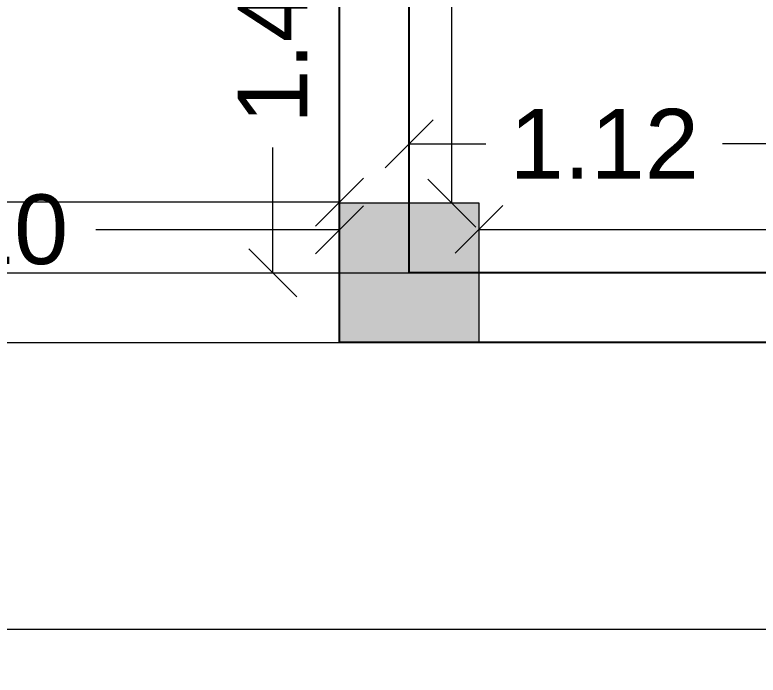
# Model space of a CAD drawing. Header units: metres. Extents: x -355 to 973, y -73 to 238.
# Drawn here: x 577.242 to 579.374, y 95.22 to 97.115 of the extents above; entities that cross this region are included whole.
import ezdxf

# ---------------------------------------------------------------- set-up
doc = ezdxf.new("R2010")
doc.units = ezdxf.units.M
doc.header["$LTSCALE"] = 3
doc.header["$MEASUREMENT"] = 0
doc.linetypes.add('1', pattern=[30, 6, 6, 6, 6, 6])
doc.linetypes.add('ACAD_ISO02W100', pattern=[15, 12, -3])
doc.layers.add('05', color=21, linetype='Continuous', lineweight=5)
doc.layers.add('alaem', color=230, linetype='Continuous', lineweight=5)
doc.layers.add('4', color=4, linetype='ACAD_ISO02W100')
doc.styles.get("Standard").update_dxf_attribs({"font": 'arial.ttf'})
doc.dimstyles.new('ahmad', dxfattribs={"dimtxt": 0.2, "dimasz": 0.1375, "dimexe": 0, "dimexo": 0.0625, "dimgap": 0.09, "dimtad": 0, "dimzin": 0, "dimdsep": 46, "dimtxsty": 'Standard', "dimblk": 'OBLIQUE', "dimcen": 0.09, "dimclrd": 245, "dimclrt": 61, "dimadec": 0, "dimazin": 0, "dimtfac": 1, "dimtofl": 0, "dimtmove": 0, "dimatfit": 3, "dimldrblk": 'OBLIQUE', "dimfxl": 0, "dimfxlon": 1, "dimtolj": 1, "dimtzin": 0, "dimlwd": 13, "dimarcsym": 0})

# ---------------------------------------------------------------- blocks, each defined once
blk = doc.blocks.new('fghhyh')
at = {"layer": 'alaem', "linetype": '1'}
h = blk.add_hatch(color=256, dxfattribs=at)
h.dxf.hatch_style = 1
h.paths.add_polyline_path([(280.3961, 190.2964), (280.3961, 190.6964), (279.9961, 190.6964), (279.9961, 190.2964)])
blk.add_lwpolyline([(279.9961, 190.6964), (279.9961, 190.2964), (280.3961, 190.2964), (280.3961, 190.6964)], close=True, dxfattribs=at)
blk = doc.blocks.new('_Oblique')
at = {"color": 0, "linetype": 'ByBlock', "lineweight": -2}
blk.add_line((-0.5, -0.5), (0.5, 0.5), dxfattribs=at)
blk = doc.blocks.new('*D815')
at = {"color": 245, "lineweight": 13, "transparency": 16777216}
for p, q in [((566.7736, 96.5777), (572.0559, 96.5777)), ((578.1736, 96.5777), (572.8913, 96.5777))]:
    blk.add_line(p, q, dxfattribs=at)
at = {"layer": 'Defpoints', "color": 0, "transparency": 16777216}
for p in [(566.7736, 96.5777), (566.7736, 96.3777), (578.1736, 96.3746)]:
    blk.add_point(p, dxfattribs=at)
at = {"color": 245, "lineweight": 13, "transparency": 16777216, "xscale": 0.1375, "yscale": 0.1375, "zscale": 0.1375, "rotation": 180}
blk.add_blockref('_Oblique', (566.7736, 96.5777), dxfattribs=at)
at = {"color": 245, "lineweight": 13, "transparency": 16777216, "xscale": 0.1375, "yscale": 0.1375, "zscale": 0.1375}
blk.add_blockref('_Oblique', (578.1736, 96.5777), dxfattribs=at)
at = {"color": 61, "transparency": 16777216, "insert": (572.4736, 96.5777), "char_height": 0.2, "attachment_point": 5}
blk.add_mtext('\\A1;11.40', dxfattribs=at)
blk = doc.blocks.new('*D816')
at = {"color": 245, "lineweight": 13, "transparency": 16777216}
for p, q in [((578.4959, 98.5745), (578.4959, 97.9255)), ((578.4959, 96.5743), (578.4959, 97.2233))]:
    blk.add_line(p, q, dxfattribs=at)
at = {"layer": 'Defpoints', "color": 0, "transparency": 16777216}
for p in [(578.4959, 98.5745), (578.5736, 98.5745), (578.5736, 96.5743)]:
    blk.add_point(p, dxfattribs=at)
at = {"color": 245, "lineweight": 13, "transparency": 16777216, "xscale": 0.1375, "yscale": 0.1375, "zscale": 0.1375}
for p, rotation in [((578.4959, 98.5745), 90), ((578.4959, 96.5743), 270)]:
    blk.add_blockref('_Oblique', p, dxfattribs=dict(at, rotation=rotation))
at = {"color": 61, "transparency": 16777216, "insert": (578.4959, 97.5744), "char_height": 0.2, "attachment_point": 5, "rotation": 90}
blk.add_mtext('\\A1;2.00', dxfattribs=at)
blk = doc.blocks.new('*D817')
at = {"color": 245, "lineweight": 13, "transparency": 16777216}
for p, q in [((578.5736, 96.4993), (580.4201, 96.4993)), ((582.9736, 96.4993), (581.127, 96.4993))]:
    blk.add_line(p, q, dxfattribs=at)
at = {"layer": 'Defpoints', "color": 0, "transparency": 16777216}
for p in [(578.5736, 96.5743), (582.9736, 96.5745), (578.5736, 96.4993)]:
    blk.add_point(p, dxfattribs=at)
at = {"color": 245, "lineweight": 13, "transparency": 16777216, "xscale": 0.1375, "yscale": 0.1375, "zscale": 0.1375, "rotation": 180}
blk.add_blockref('_Oblique', (578.5736, 96.4993), dxfattribs=at)
at = {"color": 245, "lineweight": 13, "transparency": 16777216, "xscale": 0.1375, "yscale": 0.1375, "zscale": 0.1375}
blk.add_blockref('_Oblique', (582.9736, 96.4993), dxfattribs=at)
at = {"color": 61, "transparency": 16777216, "insert": (580.7736, 96.4993), "char_height": 0.2, "attachment_point": 5}
blk.add_mtext('\\A1;4.40', dxfattribs=at)
blk = doc.blocks.new('*D822')
at = {"layer": '4', "color": 245, "lineweight": 13, "transparency": 16777216}
for p, q in [((578.3736, 96.745), (578.5935, 96.745)), ((579.4921, 96.745), (579.2721, 96.745))]:
    blk.add_line(p, q, dxfattribs=at)
at = {"layer": 'Defpoints', "color": 0, "transparency": 16777216}
for p in [(578.3736, 97.5745), (579.4921, 97.5745), (578.3736, 96.745)]:
    blk.add_point(p, dxfattribs=at)
at = {"layer": '4', "color": 245, "lineweight": 13, "transparency": 16777216, "xscale": 0.1375, "yscale": 0.1375, "zscale": 0.1375, "rotation": 180}
blk.add_blockref('_Oblique', (578.3736, 96.745), dxfattribs=at)
at = {"layer": '4', "color": 245, "lineweight": 13, "transparency": 16777216, "xscale": 0.1375, "yscale": 0.1375, "zscale": 0.1375}
blk.add_blockref('_Oblique', (579.4921, 96.745), dxfattribs=at)
at = {"layer": '4', "color": 61, "transparency": 16777216, "insert": (578.9328, 96.745), "char_height": 0.2, "attachment_point": 5}
blk.add_mtext('\\A1;1.12', dxfattribs=at)
blk = doc.blocks.new('*D825')
at = {"layer": '4', "color": 245, "lineweight": 13, "transparency": 16777216}
for p, q in [((577.9824, 97.7746), (577.9824, 97.4146)), ((577.9824, 96.3746), (577.9824, 96.7346))]:
    blk.add_line(p, q, dxfattribs=at)
at = {"layer": 'Defpoints', "color": 0, "transparency": 16777216}
for p in [(578.1736, 97.7746), (577.9824, 96.3746), (578.1736, 96.3746)]:
    blk.add_point(p, dxfattribs=at)
at = {"layer": '4', "color": 245, "lineweight": 13, "transparency": 16777216, "xscale": 0.1375, "yscale": 0.1375, "zscale": 0.1375}
for p, rotation in [((577.9824, 97.7746), 90), ((577.9824, 96.3746), 270)]:
    blk.add_blockref('_Oblique', p, dxfattribs=dict(at, rotation=rotation))
at = {"layer": '4', "color": 61, "transparency": 16777216, "insert": (577.9824, 97.0746), "char_height": 0.2, "attachment_point": 5, "rotation": 90}
blk.add_mtext('\\A1;1.40', dxfattribs=at)
blk = doc.blocks.new('*D826')
at = {"layer": '4', "color": 245, "lineweight": 13, "transparency": 16777216}
for p, q in [((576.0736, 96.4981), (576.7725, 96.4981)), ((578.1736, 96.4981), (577.4747, 96.4981))]:
    blk.add_line(p, q, dxfattribs=at)
at = {"layer": 'Defpoints', "color": 0, "transparency": 16777216}
for p in [(576.0736, 96.4981), (576.0736, 96.3743), (578.1736, 96.3743)]:
    blk.add_point(p, dxfattribs=at)
at = {"layer": '4', "color": 245, "lineweight": 13, "transparency": 16777216, "xscale": 0.1375, "yscale": 0.1375, "zscale": 0.1375, "rotation": 180}
blk.add_blockref('_Oblique', (576.0736, 96.4981), dxfattribs=at)
at = {"layer": '4', "color": 245, "lineweight": 13, "transparency": 16777216, "xscale": 0.1375, "yscale": 0.1375, "zscale": 0.1375}
blk.add_blockref('_Oblique', (578.1736, 96.4981), dxfattribs=at)
at = {"layer": '4', "color": 61, "transparency": 16777216, "insert": (577.1236, 96.4981), "char_height": 0.2, "attachment_point": 5}
blk.add_mtext('\\A1;2.10', dxfattribs=at)
blk = doc.blocks.new('*D832')
at = {"layer": '4', "color": 245, "lineweight": 13, "transparency": 16777216}
for p, q in [((566.3736, 95.3516), (574.4559, 95.3516)), ((583.3736, 95.3516), (575.2913, 95.3516))]:
    blk.add_line(p, q, dxfattribs=at)
at = {"layer": 'Defpoints', "color": 0, "transparency": 16777216}
for p in [(566.3736, 96.1745), (583.3736, 96.1745), (566.3736, 95.3516)]:
    blk.add_point(p, dxfattribs=at)
at = {"layer": '4', "color": 245, "lineweight": 13, "transparency": 16777216, "xscale": 0.1375, "yscale": 0.1375, "zscale": 0.1375, "rotation": 180}
blk.add_blockref('_Oblique', (566.3736, 95.3516), dxfattribs=at)
at = {"layer": '4', "color": 245, "lineweight": 13, "transparency": 16777216, "xscale": 0.1375, "yscale": 0.1375, "zscale": 0.1375}
blk.add_blockref('_Oblique', (583.3736, 95.3516), dxfattribs=at)
at = {"layer": '4', "color": 61, "transparency": 16777216, "insert": (574.8736, 95.3516), "char_height": 0.2, "attachment_point": 5}
blk.add_mtext('\\A1;17.00', dxfattribs=at)

msp = doc.modelspace()

# ---------------------------------------------------------------- linework, layer by layer
at = {"layer": '05', "color": 0, "linetype": '1'}
for points in [[(566.3736, 96.1746), (583.3736, 96.1746), (583.3736, 109.0516), (566.3736, 109.0516)], [(566.3736, 96.3746), (583.1736, 96.3746), (583.1736, 108.8516), (566.3736, 108.8516)]]:
    msp.add_lwpolyline(points, dxfattribs=at)
at = {"layer": '4', "linetype": '1'}
for points in [[(583.3736, 96.1745), (578.1736, 96.1745), (578.1736, 98.9745), (583.3736, 98.9745)], [(583.1736, 96.3745), (578.3736, 96.3745), (578.3736, 98.7745), (583.1736, 98.7745)]]:
    msp.add_lwpolyline(points, close=True, dxfattribs=at)

# ---------------------------------------------------------------- block references
at = {"layer": 'alaem', "linetype": '1', "rotation": 270}
msp.add_blockref('fghhyh', (387.8772, 376.5704), dxfattribs=at)

# ---------------------------------------------------------------- dimensions: what is measured, and where the dimension line sits
dim = msp.add_linear_dim(base=(578.4959, 98.5745), p1=(578.5736, 96.5743), p2=(578.5736, 98.5745), angle=270, dimstyle='ahmad')
dim.commit()
dim.dimension.update_dxf_attribs({"geometry": '*D816', "text_midpoint": (578.4959, 97.5744)})
for base, p1, p2, picture, middle in [((566.7736, 96.5777), (578.1736, 96.3746), (566.7736, 96.3777), '*D815', (572.4736, 96.5777)), ((578.5736, 96.4993), (582.9736, 96.5745), (578.5736, 96.5743), '*D817', (580.7736, 96.4993))]:
    dim = msp.add_linear_dim(base=base, p1=p1, p2=p2, dimstyle='ahmad')
    dim.commit()
    dim.dimension.update_dxf_attribs({"geometry": picture, "text_midpoint": middle})
at = {"layer": '4', "color": 0}
dim = msp.add_linear_dim(base=(577.9824, 96.3746), p1=(578.1736, 97.7746), p2=(578.1736, 96.3746), angle=270, dimstyle='ahmad', dxfattribs=at)
dim.commit()
dim.dimension.update_dxf_attribs({"geometry": '*D825', "text_midpoint": (577.9824, 97.0746)})
at = {"layer": '4'}
dim = msp.add_linear_dim(base=(578.3736, 96.745), p1=(579.4921, 97.5745), p2=(578.3736, 97.5745), dimstyle='ahmad', dxfattribs=at)
dim.commit()
dim.dimension.update_dxf_attribs({"geometry": '*D822', "text_midpoint": (578.9328, 96.745)})
at = {"layer": '4', "color": 0}
for base, p1, p2, picture, middle in [((576.0736, 96.4981), (578.1736, 96.3743), (576.0736, 96.3743), '*D826', (577.1236, 96.4981)), ((566.3736, 95.3516), (583.3736, 96.1745), (566.3736, 96.1745), '*D832', (574.8736, 95.3516))]:
    dim = msp.add_linear_dim(base=base, p1=p1, p2=p2, dimstyle='ahmad', dxfattribs=at)
    dim.commit()
    dim.dimension.update_dxf_attribs({"geometry": picture, "text_midpoint": middle})

doc.saveas('drawing.dxf')
